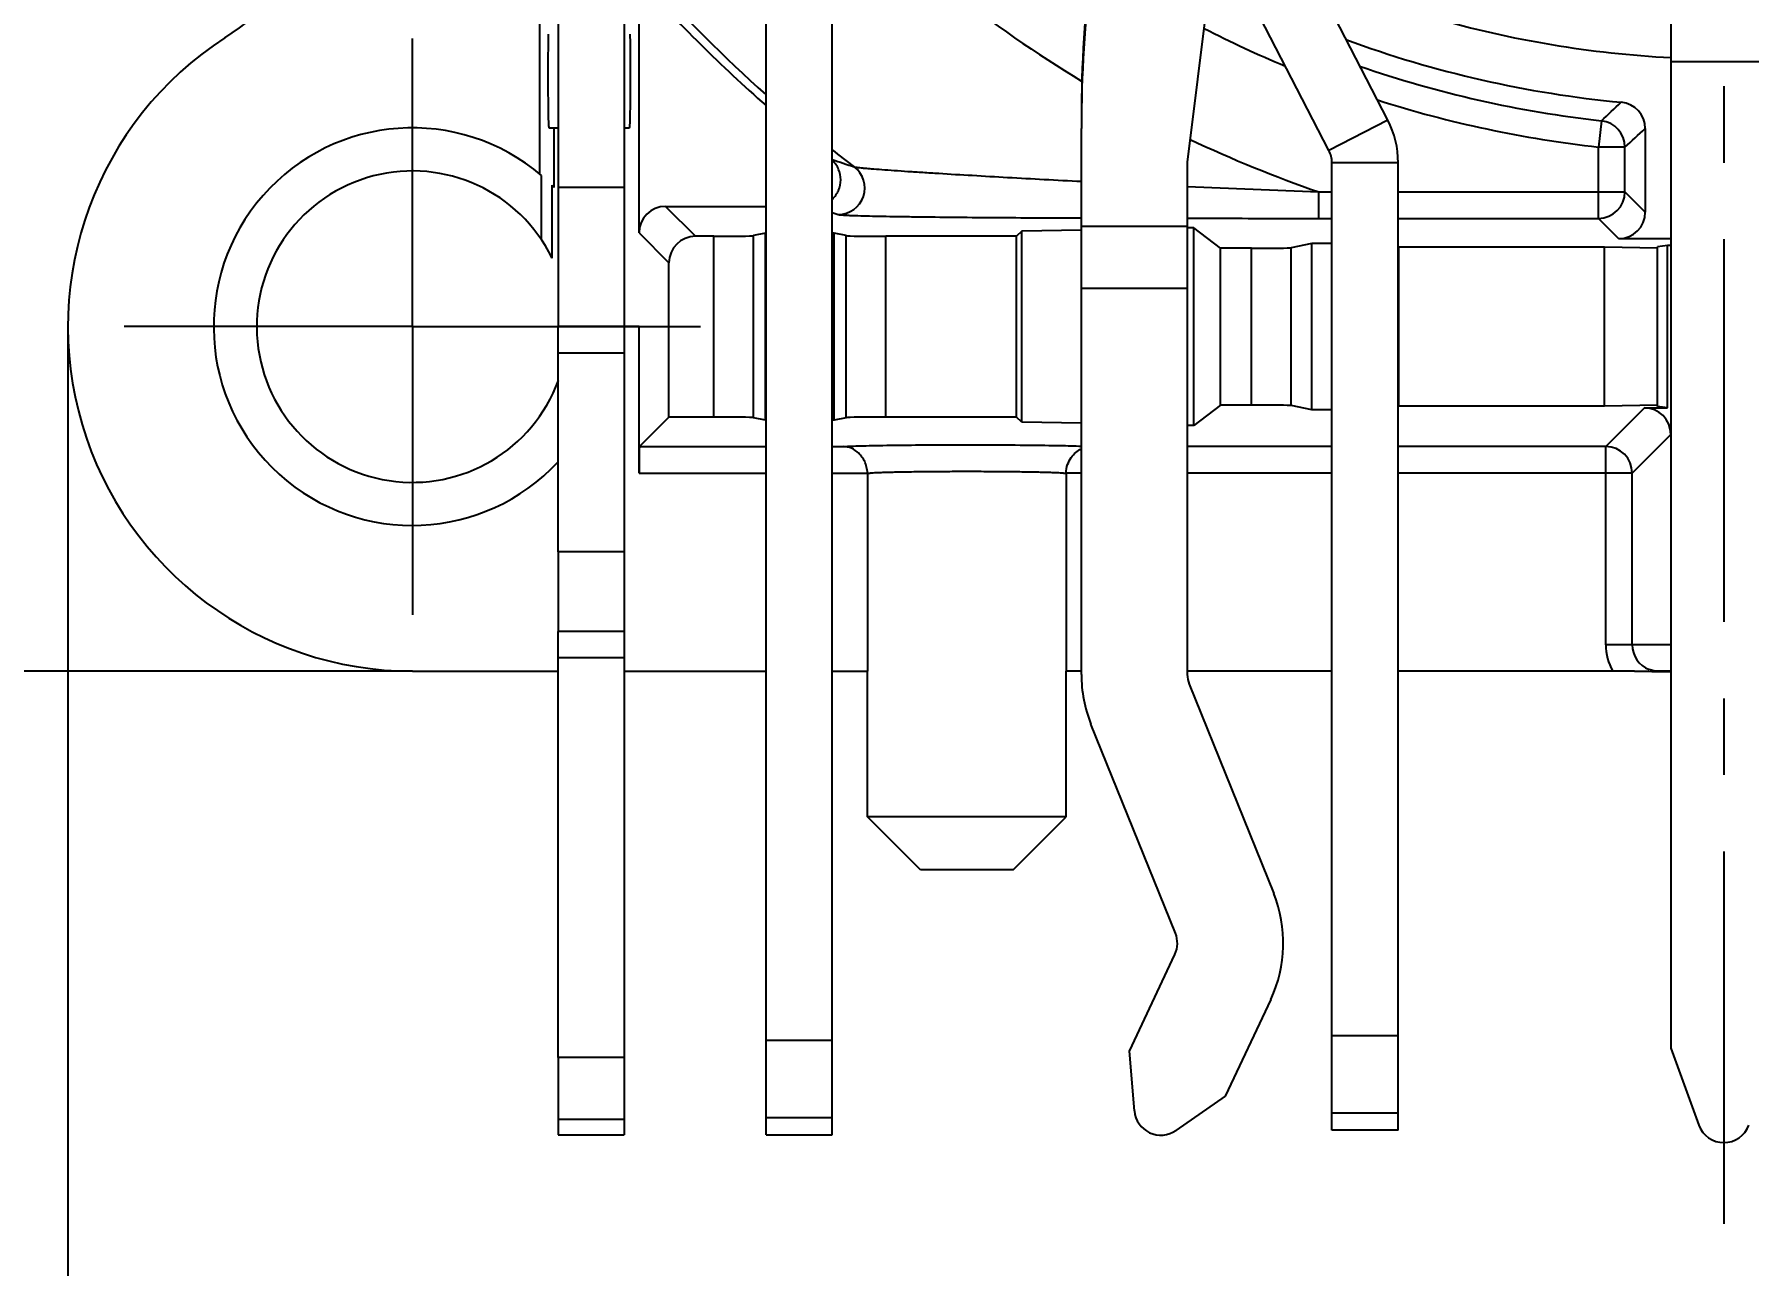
# Model space of a CAD drawing. Header units: millimetres. Extents: x 0 to 420, y -2 to 297.
# Drawn here: x 37.42 to 76.25, y 181.83 to 209.71 of the extents above; entities that cross this region are included whole.
import ezdxf

# ---------------------------------------------------------------- set-up
doc = ezdxf.new("R2010")
doc.units = ezdxf.units.MM
doc.header["$LTSCALE"] = 23.1
doc.linetypes.add('CENTER', pattern=[0.6, 0.375, -0.075, 0.075, -0.075])
doc.layers.get('0').update_dxf_attribs({"linetype": 'CONTINUOUS'})
for name, color, linetype in [('AUSFORMSCHRAEGEN', 7, 'CONTINUOUS'), ('BEZUGSACHSEN', 7, 'CONTINUOUS'), ('FASEN', 7, 'CONTINUOUS'), ('RUNDUNGEN', 7, 'CONTINUOUS'), ('ZEICHNUNGSBEMASSUNGEN', 7, 'CONTINUOUS')]:
    doc.layers.add(name, color=color, linetype=linetype)
doc.styles.get("Standard").update_dxf_attribs({"font": 'txt', "width": 0.7})
doc.dimstyles.new('DIMSTYLE_7', dxfattribs={"dimtxt": 3.5, "dimasz": 3.5, "dimexe": 1.5, "dimexo": 0, "dimgap": 0.875, "dimtad": 1, "dimdec": 3, "dimlfac": 0.333333, "dimdsep": 46, "dimtxsty": 'STANDARD', "dimblk": '_FILLED', "dimblk1": '_FILLED', "dimblk2": '_FILLED', "dimcen": 0.09, "dimclrt": 5, "dimadec": 3, "dimazin": 2, "dimtp": 0.2, "dimtm": 0.2, "dimtfac": 1, "dimtdec": 3, "dimtofl": 0, "dimtmove": 0, "dimatfit": 3, "dimldrblk": '_FILLED', "dimfxl": 1, "dimtolj": 1, "dimarcsym": 0})

# ---------------------------------------------------------------- blocks, each defined once
blk = doc.blocks.new('_FILLED')
at = {"color": 0, "linetype": 'BYBLOCK'}
blk.add_solid([(0, 0), (-1, 0.125), (-1, -0.125)], dxfattribs=at)
blk = doc.blocks.new('*D19')
at = {"layer": 'ZEICHNUNGSBEMASSUNGEN', "color": 2, "linetype": 'CONTINUOUS'}
for p, q in [((105.387, 270.29), (26.723, 270.29)), ((28.223, 270.29), (28.223, 232.79)), ((28.223, 195.29), (28.223, 232.79)), ((45.987, 195.29), (26.723, 195.29))]:
    blk.add_line(p, q, dxfattribs=at)
at = {"layer": 'ZEICHNUNGSBEMASSUNGEN', "color": 2, "linetype": 'CONTINUOUS', "xscale": 3.5, "yscale": 3.5, "zscale": 3.5}
for p, rotation in [((28.223, 270.29), 90), ((28.223, 195.29), 270)]:
    blk.add_blockref('_FILLED', p, dxfattribs=dict(at, rotation=rotation))
at = {"layer": 'ZEICHNUNGSBEMASSUNGEN', "color": 5, "linetype": 'CONTINUOUS', "insert": (23.817, 232.79), "char_height": 3.5, "width": 33, "attachment_point": 2, "rotation": 90, "line_spacing_factor": 0.9}
blk.add_mtext('\\Q15.0;25{\\ftxt.shx;\\W1.000000;\\H3.500000; }[.984]', dxfattribs=at)
blk = doc.blocks.new('*D20')
at = {"layer": 'ZEICHNUNGSBEMASSUNGEN', "color": 2, "linetype": 'CONTINUOUS'}
for p, q in [((113.187, 262.49), (113.187, 172.516)), ((38.187, 203.09), (38.187, 172.516)), ((38.187, 174.016), (75.687, 174.016)), ((113.187, 174.016), (75.687, 174.016))]:
    blk.add_line(p, q, dxfattribs=at)
at = {"layer": 'ZEICHNUNGSBEMASSUNGEN', "color": 2, "linetype": 'CONTINUOUS', "xscale": 3.5, "yscale": 3.5, "zscale": 3.5, "rotation": 180}
blk.add_blockref('_FILLED', (38.187, 174.016), dxfattribs=at)
at = {"layer": 'ZEICHNUNGSBEMASSUNGEN', "color": 2, "linetype": 'CONTINUOUS', "xscale": 3.5, "yscale": 3.5, "zscale": 3.5}
blk.add_blockref('_FILLED', (113.187, 174.016), dxfattribs=at)
at = {"layer": 'ZEICHNUNGSBEMASSUNGEN', "color": 5, "linetype": 'CONTINUOUS', "insert": (75.687, 178.422), "char_height": 3.5, "width": 33, "attachment_point": 2, "line_spacing_factor": 0.9}
blk.add_mtext('\\Q15.0;25{\\ftxt.shx;\\W1.000000;\\H3.500000; }[.984]', dxfattribs=at)

msp = doc.modelspace()

# ---------------------------------------------------------------- linework, layer by layer
at = {"color": 3, "linetype": 'CONTINUOUS'}
for p, q in [((53.99691, 184.79012), (53.99691, 224.96488)), ((66.74504, 207.07723), (60.31936, 219.52675)), ((50.78691, 214.48992), (50.78691, 203.08992)), ((66.81187, 184.89666), (66.81187, 206.80204)), ((50.78691, 197.98992), (50.78691, 196.18992)), ((50.78691, 186.54361), (50.78691, 184.78992))]:
    msp.add_line(p, q, dxfattribs=at)
at = {"color": 7, "linetype": 'CONTINUOUS'}
for p, q in [((55.49691, 184.79012), (55.49691, 224.96488)), ((68.07797, 207.7652), (61.65229, 220.21473)), ((49.28691, 214.48992), (49.28691, 203.08992)), ((74.48691, 214.48992), (74.48691, 186.75871)), ((64.18605, 212.03519), (63.53691, 206.81348)), ((61.13691, 205.29671), (61.13691, 207.57752)), ((63.53691, 206.81348), (63.53691, 195.21739)), ((68.31187, 184.89666), (68.31187, 206.80204)), ((50.78691, 203.08992), (49.28691, 203.08992)), ((61.13691, 195.21739), (61.13691, 200.88136)), ((49.28691, 197.98992), (49.28691, 196.18992)), ((50.78691, 196.18992), (49.28691, 196.18992)), ((63.5806, 194.99262), (65.49346, 190.25812)), ((63.26822, 189.35907), (61.35536, 194.09357)), ((62.22505, 186.69004), (63.25483, 188.87888)), ((65.42649, 187.85718), (64.39671, 185.66834)), ((53.99691, 186.93261), (55.49691, 186.93261)), ((66.81187, 187.03914), (68.31187, 187.03914)), ((74.48691, 186.75871), (75.1231, 185.01081)), ((50.78691, 186.54361), (49.28691, 186.54361)), ((49.28691, 186.54361), (49.28691, 184.78992)), ((62.33902, 185.33405), (62.22505, 186.69004)), ((64.39671, 185.66834), (63.27938, 184.89164)), ((68.31187, 184.89645), (66.81187, 184.89645)), ((49.28691, 184.78992), (50.78691, 184.78992)), ((53.99691, 184.78992), (55.49691, 184.78992))]:
    msp.add_line(p, q, dxfattribs=at)
at = {"color": 9, "linetype": 'CONTINUOUS'}
for p, q in [((74.48691, 209.08992), (76.88691, 209.08992)), ((68.07797, 207.7652), (66.74504, 207.07723)), ((68.31187, 206.80204), (66.81187, 206.80204)), ((50.78691, 206.23992), (49.28691, 206.23992)), ((63.53691, 205.36069), (61.13691, 205.36069)), ((63.53691, 203.95278), (61.13691, 203.95278)), ((50.78691, 197.98992), (49.28691, 197.98992)), ((66.81187, 185.29124), (68.31187, 185.29124)), ((50.78691, 185.13635), (49.28691, 185.13635)), ((53.99691, 185.18471), (55.49691, 185.18471))]:
    msp.add_line(p, q, dxfattribs=at)
at = {"color": 3, "linetype": 'CONTINUOUS'}
for centre, radius, start, end in [((90.40663, 207.81211), 29.26972, 172.913103, 179.999862), ((66.21187, 206.80204), 0.6, 0, 27.3)]:
    msp.add_arc(centre, radius, start, end, dxfattribs=at)
at = {"color": 7, "linetype": 'CONTINUOUS'}
for centre, radius, start, end in [((90.40663, 207.57745), 29.26972, 172.913103, 179.999862), ((66.21187, 206.80204), 2.1, 0, 27.3), ((64.13691, 195.21739), 3, 180, 202), ((64.13691, 195.21739), 0.6, 180, 202), ((62.71191, 189.1343), 3, 334.804491, 22), ((62.71191, 189.1343), 0.6, 334.804491, 22), ((62.93691, 185.3843), 0.6, 184.804491, 304.804491), ((75.68691, 185.21602), 0.6, 200, 340)]:
    msp.add_arc(centre, radius, start, end, dxfattribs=at)
at = {"layer": 'AUSFORMSCHRAEGEN', "color": 7, "linetype": 'CONTINUOUS'}
for p, q in [((48.86537, 217.41391), (48.86537, 206.54889)), ((49.07745, 207.58992), (49.28691, 207.58992)), ((49.19789, 206.24263), (49.19789, 207.58992)), ((50.78691, 207.58992), (50.90735, 207.58992)), ((48.9125, 205.05627), (48.9125, 206.50912)), ((49.15076, 204.64416), (49.15076, 206.28993)), ((53.98191, 200.97573), (53.98191, 205.20411)), ((55.54191, 205.20411), (55.49691, 205.20411)), ((55.54191, 200.97573), (55.54191, 205.20411)), ((59.78691, 205.25386), (59.66909, 205.13603)), ((59.66909, 201.0438), (59.66909, 205.13603)), ((61.13691, 205.27742), (59.78691, 205.25386)), ((59.78691, 200.92598), (59.78691, 205.25386)), ((61.13691, 200.88136), (61.13691, 205.29671)), ((63.68691, 205.32979), (63.53691, 205.32979)), ((64.28691, 204.86374), (63.68691, 205.32979)), ((63.68691, 200.85005), (63.68691, 205.32979)), ((64.28691, 201.3161), (64.28691, 204.86374)), ((66.81187, 204.97108), (66.35691, 204.97108)), ((66.35691, 201.20875), (66.35691, 204.97108)), ((72.98691, 204.88992), (68.32373, 204.88992)), ((68.32373, 201.28992), (68.32373, 204.88992)), ((74.18691, 204.86897), (72.98691, 204.88992)), ((72.98691, 201.28992), (72.98691, 204.88992)), ((74.41191, 204.92919), (74.18691, 204.90039)), ((74.18691, 201.27944), (74.18691, 204.90039)), ((74.48691, 204.92919), (74.41191, 204.92919)), ((74.41191, 201.25064), (74.41191, 204.92919)), ((51.11943, 203.08992), (50.78691, 203.08992)), ((64.28691, 201.3161), (63.68691, 200.85005)), ((66.81187, 201.20875), (66.35691, 201.20875)), ((72.98691, 201.28992), (68.32373, 201.28992)), ((74.18691, 201.31086), (72.98691, 201.28992)), ((74.41191, 201.25064), (74.18691, 201.27944)), ((55.54191, 200.97573), (55.49691, 200.97573)), ((59.78691, 200.92598), (59.66909, 201.0438)), ((61.13691, 200.90242), (59.78691, 200.92598)), ((63.68691, 200.85005), (63.53691, 200.85005)), ((45.98691, 195.28992), (49.28691, 195.28992)), ((50.78691, 195.28992), (53.99691, 195.28992)), ((55.49691, 195.28992), (56.29191, 195.28992)), ((56.29191, 191.98992), (56.29191, 195.28992)), ((60.79191, 191.98992), (60.79191, 195.28992))]:
    msp.add_line(p, q, dxfattribs=at)
for radius, start, end in [(4.5, 49.448531, 317.204899), (3.525, 26.162617, 339.780854), (4.5, 44.475432, 45.325532)]:
    msp.add_arc((45.98691, 203.08992), radius, start, end, dxfattribs=at)
for centre, start_param, end_param in [((49.07745, 208.78992), 0.6981317, 3.14159265), ((50.90735, 208.78992), -3.14159265, -0.6981317)]:
    msp.add_ellipse(centre, major_axis=(0, 1.2), ratio=0.01745506, start_param=start_param, end_param=end_param, dxfattribs=at)
at = {"layer": 'BEZUGSACHSEN', "color": 7, "linetype": 'CENTER'}
for p, q in [((75.68691, 232.78992), (75.68691, 182.77646)), ((45.98691, 203.08992), (45.98691, 209.61492)), ((45.98691, 203.08992), (39.46191, 203.08992)), ((45.98691, 203.08992), (52.51191, 203.08992)), ((45.98691, 203.08992), (45.98691, 196.56492))]:
    msp.add_line(p, q, dxfattribs=at)
at = {"layer": 'FASEN', "color": 7, "linetype": 'CONTINUOUS'}
for p, q in [((60.79191, 191.98992), (56.29191, 191.98992)), ((57.49192, 190.78993), (56.29193, 191.98994)), ((59.5919, 190.78993), (60.79189, 191.98994)), ((59.59191, 190.78992), (57.49191, 190.78992))]:
    msp.add_line(p, q, dxfattribs=at)
at = {"layer": 'RUNDUNGEN', "color": 7, "linetype": 'CONTINUOUS'}
for p, q in [((51.11943, 205.21425), (51.11943, 210.9577)), ((73.9082, 207.57323), (73.9082, 205.68096)), ((51.71934, 205.81416), (53.99691, 205.81416)), ((52.81601, 205.13603), (52.39747, 205.13603)), ((53.98191, 205.20411), (53.71258, 205.15037)), ((55.81124, 205.15037), (55.54191, 205.20411)), ((59.66909, 205.13603), (56.70781, 205.13603)), ((74.48691, 205.08105), (73.30829, 205.08105)), ((64.99416, 204.86374), (64.28691, 204.86374)), ((66.35691, 204.97108), (65.89073, 204.87808)), ((51.79756, 201.0438), (51.79756, 204.53613)), ((49.28691, 197.98992), (49.28691, 203.08992)), ((51.11943, 199.77605), (51.11943, 203.08992)), ((64.99416, 201.3161), (64.28691, 201.3161)), ((66.35691, 201.20875), (65.89073, 201.30176)), ((73.887, 201.25064), (74.41191, 201.25064)), ((51.79756, 201.0438), (51.12972, 200.37596)), ((52.81601, 201.0438), (51.79756, 201.0438)), ((53.98191, 200.97573), (53.71258, 201.02946)), ((55.81124, 201.02946), (55.54191, 200.97573)), ((59.66909, 201.0438), (56.70781, 201.0438)), ((56.29191, 199.77605), (56.29191, 195.28992)), ((60.79191, 199.77605), (60.79191, 195.28992)), ((49.28691, 186.54361), (49.28691, 196.18992)), ((61.13691, 195.28992), (60.79191, 195.28992)), ((66.81187, 195.28992), (63.53691, 195.28992)), ((73.17311, 195.28992), (68.31187, 195.28992)), ((74.48691, 195.28992), (74.2125, 195.28992)), ((74.2125, 195.28533), (74.48691, 195.28533))]:
    msp.add_line(p, q, dxfattribs=at)
at = {"layer": 'RUNDUNGEN', "color": 9, "linetype": 'CONTINUOUS'}
for p, q in [((72.91335, 207.75337), (72.84729, 207.15711)), ((73.4472, 207.15711), (72.84729, 207.15711)), ((72.84729, 205.54205), (72.84729, 207.15711)), ((73.4472, 206.14196), (73.4472, 207.15711)), ((51.71934, 205.81416), (52.39747, 205.13603)), ((66.51404, 206.14196), (66.81187, 206.14196)), ((66.51404, 205.54205), (66.51404, 206.14196)), ((68.31187, 206.14196), (73.4472, 206.14196)), ((73.9082, 205.68096), (73.4472, 206.14196)), ((55.49691, 205.67482), (55.6316, 205.62951)), ((64.77655, 205.54269), (64.91801, 205.54258)), ((66.51404, 205.54205), (66.81187, 205.54205)), ((68.31187, 205.54205), (72.84729, 205.54205)), ((73.30829, 205.08105), (72.84729, 205.54205)), ((51.11943, 205.21425), (51.79756, 204.53613)), ((52.81601, 201.0438), (52.81601, 205.13603)), ((53.71258, 201.02946), (53.71258, 205.15037)), ((55.81124, 201.02946), (55.81124, 205.15037)), ((56.70781, 201.0438), (56.70781, 205.13603)), ((64.99416, 201.3161), (64.99416, 204.86374)), ((65.89073, 201.30176), (65.89073, 204.87808)), ((50.78691, 202.48992), (49.28691, 202.48992)), ((73.887, 201.25064), (73.01232, 200.37596)), ((51.12972, 200.37596), (53.99691, 200.37596)), ((55.49691, 200.37596), (55.75578, 200.37596)), ((66.81187, 200.37596), (63.53691, 200.37596)), ((73.01232, 200.37596), (68.31187, 200.37596)), ((73.01232, 195.88992), (73.01232, 200.37596)), ((74.48691, 200.65074), (73.61223, 199.77605)), ((51.11943, 199.77605), (53.99691, 199.77605)), ((55.49691, 199.77605), (56.29191, 199.77605)), ((61.13691, 199.77605), (60.79191, 199.77605)), ((66.81187, 199.77605), (63.53691, 199.77605)), ((73.61223, 199.77605), (68.31187, 199.77605)), ((73.61223, 195.88992), (73.61223, 199.77605)), ((74.48691, 195.88992), (73.01232, 195.88992)), ((50.78691, 195.58992), (49.28691, 195.58992)), ((74.2125, 195.28992), (74.2125, 195.28533))]:
    msp.add_line(p, q, dxfattribs=at)
at = {"layer": 'RUNDUNGEN', "color": 3, "linetype": 'CONTINUOUS'}
for p, q in [((50.78691, 203.08992), (50.78691, 197.98992)), ((50.78691, 196.18992), (50.78691, 186.54361))]:
    msp.add_line(p, q, dxfattribs=at)
at = {"layer": 'RUNDUNGEN', "color": 7, "linetype": 'CONTINUOUS'}
for centre, radius, start, end in [((36.83952, 217.18072), 8.99955, 302.990357, 21.891046), ((75.68691, 232.78992), 32.8665, 221.626316, 228.702669), ((75.68691, 232.78992), 23.63802, 253.892387, 267.099585), ((45.98691, 203.08992), 7.8, 122.990893, 270), ((75.68691, 232.78992), 24.72871, 249.752089, 264.611388), ((73.30832, 207.57326), 0.59988, 359.997271, 84.614117), ((73.16945, 95.82368), 99.46624, 89.716924, 89.9981421), ((74.21324, 204.96557), 9.68024, 269.840369, 269.995622)]:
    msp.add_arc(centre, radius, start, end, dxfattribs=at)
at = {"layer": 'RUNDUNGEN', "color": 9, "linetype": 'CONTINUOUS'}
for centre, radius, start, end in [((75.68691, 232.78992), 28.18254, 224.233409, 238.933537), ((75.68691, 232.78992), 32.68185, 221.749221, 228.40531), ((75.68691, 232.78992), 25.78962, 242.848623, 247.357733), ((75.68691, 232.78992), 25.18971, 250.880204, 263.678514), ((75.68691, 232.78992), 25.78962, 252.291077, 263.678514), ((23.23662, 261.95088), 73.51971, 312.5079592, 312.9868774), ((72.84708, 207.15692), 0.60012, 0.018231, 83.660283), ((22.44579, 264.12152), 76.45972, 311.8387363, 312.3041117), ((75.68691, 232.78992), 32.68185, 231.83329, 232.944254), ((75.68691, 232.78992), 28.18254, 244.603221, 251.005311), ((77.9089, 273.31852), 70.12304, 251.3606496, 251.7880179), ((55.63055, 206.22983), 0.6003, 270.099422, 52.841276), ((79.32031, 553.36949), 347.46361, 267.3964327, 267.8878039), ((72.84707, 206.14218), 0.60013, 270.021432, 359.978568), ((73.0121, 199.77583), 0.60014, 0.021492, 89.978508), ((74.21215, 195.88991), 1.19983, 179.999858, 210.004506), ((74.21202, 195.88992), 0.59979, 180.000673, 248.97272)]:
    msp.add_arc(centre, radius, start, end, dxfattribs=at)
at = {"layer": 'RUNDUNGEN', "color": 7, "linetype": 'CONTINUOUS'}
for centre, major_axis, ratio, start_param, end_param in [((51.71952, 205.21407), (-0.42439, 0.42439), 0.99969546, -0.78524587, 0.78524587), ((73.30811, 205.68114), (0.42439, -0.42439), 0.99969546, -0.78524587, 0.78524587), ((52.39765, 204.53594), (0.42439, -0.42439), 0.99969546, 2.35634678, 3.92683852), ((52.81601, 205.15174), (0.9, 0), 0.01745506, -1.57079633, -0.08726646), ((56.70781, 205.15174), (0.9, 0), 0.01745506, -3.05432619, -1.57079633), ((64.99416, 204.87944), (0.9, 0), 0.01745506, -1.57079633, -0.08726646), ((64.99416, 201.30039), (0.9, 0), 0.01745506, 0.08726646, 1.57079633), ((73.88682, 200.65055), (0.42439, 0.42439), 0.99969546, -0.78524587, 0.78524587), ((52.81601, 201.02809), (0.9, 0), 0.01745506, 0.08726646, 1.57079633), ((56.70781, 201.02809), (0.9, 0), 0.01745506, 1.57079633, 3.05432619), ((51.1299, 199.77605), (0, 0.6), 0.01745506, 0.01745329, 1.57079633)]:
    msp.add_ellipse(centre, major_axis=major_axis, ratio=ratio, start_param=start_param, end_param=end_param, dxfattribs=at)
for points, knots in [([(55.4981, 205.97588), (55.5574, 206.03134), (55.65437, 206.16826), (55.70503, 206.41333), (55.6547, 206.65855), (55.55791, 206.79564), (55.4987, 206.85132)], [0, 0, 0, 0, 0.24995412, 0.49990166, 0.74980331, 1, 1, 1, 1]), ([(56.29191, 199.77605), (56.29191, 199.82132), (56.27945, 199.91035), (56.23512, 200.03252), (56.17235, 200.13729), (56.07696, 200.24676), (55.94083, 200.34276), (55.8149, 200.37468), (55.75578, 200.37596)], [0, 0, 0, 0, 0.15467524, 0.30359629, 0.44159652, 0.569479, 0.79792731, 1, 1, 1, 1]), ([(60.79191, 199.77605), (60.79191, 199.84098), (60.81658, 199.96635), (60.92034, 200.16841), (61.0463, 200.28192), (61.13683, 200.32673)], [0, 0, 0, 0, 0.28757702, 0.55260266, 1, 1, 1, 1]), ([(73.66087, 195.2887), (73.74981, 195.28827), (73.92495, 195.28727), (74.10008, 195.2856), (74.18627, 195.28537)], [0, 0, 0, 0, 0.50786031, 1, 1, 1, 1])]:
    msp.add_open_spline(points, degree=3, knots=knots, dxfattribs=at)
at = {"layer": 'RUNDUNGEN', "color": 9, "linetype": 'CONTINUOUS'}
for points, knots in [([(55.9931, 206.70818), (56.00004, 206.70561), (56.02068, 206.70209), (56.06005, 206.69623), (56.11682, 206.68987), (56.18972, 206.68253), (56.27773, 206.67458), (56.42149, 206.66248), (56.62953, 206.6465), (56.90791, 206.6266), (57.21887, 206.60556), (57.55551, 206.58374), (58.04122, 206.55334), (58.68094, 206.51508), (59.47665, 206.46967), (60.29971, 206.42463), (60.85595, 206.3954), (61.13681, 206.38093)], [0, 0, 0, 0, 0.0043072, 0.01209467, 0.02322348, 0.03752018, 0.05474482, 0.0746441, 0.12148229, 0.1761759, 0.23706322, 0.30286905, 0.37250067, 0.52028382, 0.67583645, 0.83633157, 1, 1, 1, 1]), ([(55.6316, 205.62951), (55.63856, 205.62718), (55.65921, 205.62455), (55.69859, 205.62046), (55.75552, 205.61675), (55.82891, 205.61286), (55.91795, 205.6091), (56.06471, 205.60386), (56.27901, 205.59789), (56.56818, 205.59149), (56.8945, 205.58558), (57.25091, 205.58017), (57.77065, 205.57346), (58.46054, 205.56644), (59.3235, 205.55975), (60.22106, 205.55445), (60.82898, 205.55172), (61.13643, 205.55052)], [0, 0, 0, 0, 0.00399916, 0.01124248, 0.02163351, 0.035047, 0.05129751, 0.07018417, 0.11506337, 0.16809458, 0.22777767, 0.29287893, 0.36230379, 0.51097213, 0.66877908, 0.83248851, 1, 1, 1, 1]), ([(63.53662, 205.54415), (63.63981, 205.54399), (64.05313, 205.54337), (64.46644, 205.54294), (64.77655, 205.54269)], [0, 0, 0, 0, 0.24968434, 1, 1, 1, 1]), ([(55.75578, 200.37596), (55.79831, 200.37942), (55.90529, 200.38477), (56.09677, 200.39145), (56.34823, 200.39754), (56.78427, 200.40535), (57.42242, 200.41206), (58.53129, 200.4169), (59.62201, 200.41384), (60.58812, 200.40101), (60.98096, 200.39214), (61.14295, 200.38582)], [0, 0, 0, 0, 0.02375791, 0.05962172, 0.10668688, 0.16380859, 0.3024467, 0.46202108, 0.78122943, 0.90973951, 1, 1, 1, 1]), ([(56.29191, 199.76558), (56.29192, 199.7668), (56.29662, 199.76902), (56.30415, 199.77086), (56.31816, 199.7733), (56.33684, 199.77555), (56.36108, 199.77791), (56.40371, 199.78124), (56.4698, 199.78516), (56.56389, 199.78945), (56.67704, 199.79355), (56.80813, 199.79741), (56.95593, 199.80098), (57.119, 199.80422), (57.36232, 199.80818), (57.69181, 199.81197), (58.10853, 199.81471), (58.5419, 199.81564), (58.97528, 199.81471), (59.392, 199.81197), (59.72149, 199.80818), (59.96481, 199.80422), (60.12788, 199.80098), (60.27568, 199.79741), (60.40678, 199.79355), (60.51992, 199.78945), (60.61402, 199.78516), (60.68011, 199.78124), (60.72274, 199.77791), (60.74698, 199.77555), (60.76566, 199.7733), (60.77967, 199.77086), (60.7872, 199.76902), (60.7919, 199.7668), (60.79191, 199.76558)], [0, 0, 0, 0, 0.00081257, 0.00269841, 0.00574637, 0.00996666, 0.0153582, 0.02191589, 0.03846132, 0.05943357, 0.08464804, 0.11385807, 0.14677748, 0.18310438, 0.2224781, 0.30883951, 0.4025452, 0.49999852, 0.59745194, 0.69115776, 0.7775194, 0.81689343, 0.85322053, 0.8861401, 0.91535038, 0.94056495, 0.96153759, 0.97808341, 0.98464115, 0.99003278, 0.99425322, 0.99730135, 0.99918735, 1, 1, 1, 1])]:
    msp.add_open_spline(points, degree=3, knots=knots, dxfattribs=at)
msp.add_open_spline([(64.91801, 205.54258), (65.45002, 205.5422), (65.98203, 205.54205), (66.51404, 205.54205)], degree=3, dxfattribs=at)
at = {"layer": 'RUNDUNGEN', "color": 7, "linetype": 'CONTINUOUS'}
msp.add_open_spline([(74.2125, 195.28992), (74.13945, 195.28992), (74.0652, 195.30369), (73.99701, 195.32992)], degree=3, dxfattribs=at)

# ---------------------------------------------------------------- dimensions: what is measured, and where the dimension line sits
at = {"layer": 'ZEICHNUNGSBEMASSUNGEN', "color": 2, "linetype": 'CONTINUOUS'}
dim = msp.add_linear_dim(base=(28.22317, 195.28992), p1=(105.38691, 270.28992), p2=(45.98691, 195.28992), angle=270, dimstyle='DIMSTYLE_7', dxfattribs=at)
dim.commit()
dim.dimension.update_dxf_attribs({"geometry": '*D19', "text_midpoint": (28.22317, 232.78992), "dimtype": 160})
dim = msp.add_linear_dim(base=(113.18691, 174.01641), p1=(38.18691, 203.08992), p2=(113.18691, 262.48992), dimstyle='DIMSTYLE_7', dxfattribs=at)
dim.commit()
dim.dimension.update_dxf_attribs({"geometry": '*D20', "text_midpoint": (75.68691, 174.01641), "dimtype": 160})

doc.saveas('drawing.dxf')
